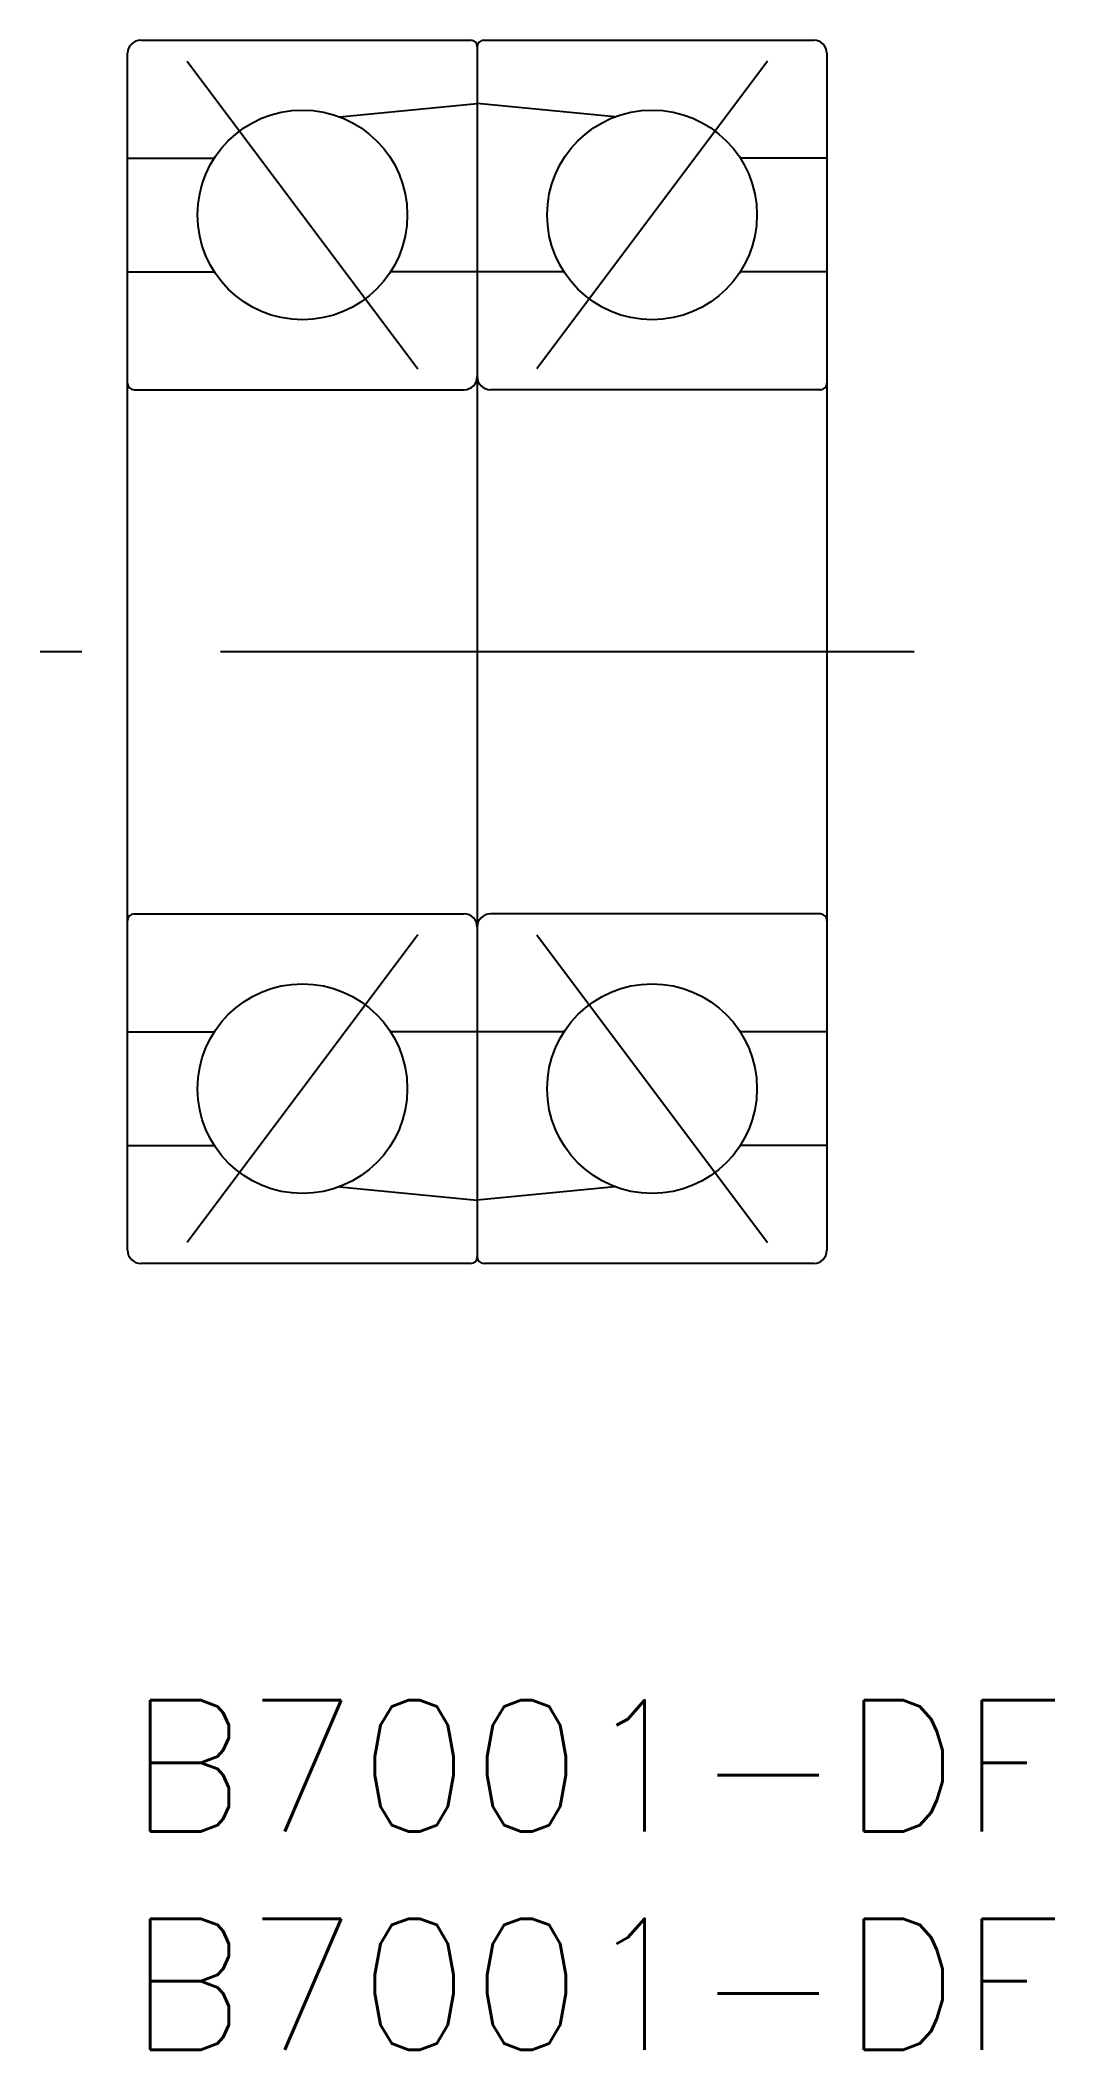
# Model space of a CAD drawing. Extents: x -2 to 21.2, y -8 to 38.
import ezdxf

# ---------------------------------------------------------------- set-up
doc = ezdxf.new("R2010")
doc.units = 0
doc.header["$LTSCALE"] = 0.5
doc.linetypes.add('CENTER', pattern=[50.8, 31.75, -6.35, 6.35, -6.35])
for name, color, linetype in [('MSM_CENTER', 1, 'CENTER'), ('MSM_CONTINUOUS', 7, 'CONTINUOUS'), ('MSM_PART_NUMBER', 7, 'CONTINUOUS')]:
    doc.layers.add(name, color=color, linetype=linetype)
doc.styles.get("Standard").update_dxf_attribs({"font": 'txt.shx', "height": 1, "bigfont": 'bigfont.shx'})

# ---------------------------------------------------------------- blocks, each defined once
blk = doc.blocks.new('*U2')
at = {"layer": 'MSM_PART_NUMBER'}
blk.add_text('B7001-DF', height=3, dxfattribs=at).set_placement((0, -3))
blk = doc.blocks.new('*U3')
at = {"layer": 'MSM_PART_NUMBER'}
blk.add_text('B7001-DF', height=3, dxfattribs=at).set_placement((0, -8))

msp = doc.modelspace()

# ---------------------------------------------------------------- linework, layer by layer
at = {"layer": 'MSM_CENTER'}
for p, q in [((1.36, 37.52), (6.64, 30.48)), ((14.64, 37.52), (9.36, 30.48)), ((18, 24), (-2, 24)), ((6.64, 17.52), (1.36, 10.48)), ((9.36, 17.52), (14.64, 10.48))]:
    msp.add_line(p, q, dxfattribs=at)
at = {"layer": 'MSM_CONTINUOUS'}
for p, q in [((0.3, 38), (7.85, 38)), ((8, 37.85), (8, 10.15)), ((8.15, 38), (15.7, 38)), ((0, 10.3), (0, 37.7)), ((16, 37.7), (16, 10.3)), ((4.853275, 36.243194), (8, 36.55)), ((11.146725, 36.243194), (8, 36.55)), ((0, 35.3), (1.982576, 35.3)), ((16, 35.3), (14.017424, 35.3)), ((0, 32.7), (1.982576, 32.7)), ((9.982576, 32.7), (6.017424, 32.7)), ((16, 32.7), (14.017424, 32.7)), ((0.15, 30), (7.7, 30)), ((15.85, 30), (8.3, 30)), ((0.15, 18), (7.7, 18)), ((15.85, 18), (8.3, 18)), ((0, 15.3), (1.982576, 15.3)), ((9.982576, 15.3), (6.017424, 15.3)), ((16, 15.3), (14.017424, 15.3)), ((0, 12.7), (1.982576, 12.7)), ((16, 12.7), (14.017424, 12.7)), ((4.853275, 11.756806), (8, 11.45)), ((11.146725, 11.756806), (8, 11.45)), ((7.85, 10), (0.3, 10)), ((15.7, 10), (8.15, 10))]:
    msp.add_line(p, q, dxfattribs=at)
for centre in [(4, 34), (12, 34), (4, 14), (12, 14)]:
    msp.add_circle(centre, 2.4, dxfattribs=at)
for centre, radius, start, end in [((0.3, 37.7), 0.3, 90, 180), ((7.85, 37.85), 0.15, 0, 90), ((8.15, 37.85), 0.15, 90, 180), ((15.7, 37.7), 0.3, 0, 90), ((0.15, 30.15), 0.15, 180, 270), ((7.7, 30.3), 0.3, 270, 0), ((8.3, 30.3), 0.3, 180, 270), ((15.85, 30.15), 0.15, 270, 0), ((0.15, 17.85), 0.15, 90, 180), ((7.7, 17.7), 0.3, 0, 90), ((8.3, 17.7), 0.3, 90, 180), ((15.85, 17.85), 0.15, 0, 90), ((0.3, 10.3), 0.3, 180, 270), ((7.85, 10.15), 0.15, 270, 0), ((8.15, 10.15), 0.15, 180, 270), ((15.7, 10.3), 0.3, 270, 0)]:
    msp.add_arc(centre, radius, start, end, dxfattribs=at)

# ---------------------------------------------------------------- block references
for name in ['*U2', '*U3']:
    msp.add_blockref(name, (0, 0), dxfattribs=at)

doc.saveas('drawing.dxf')
